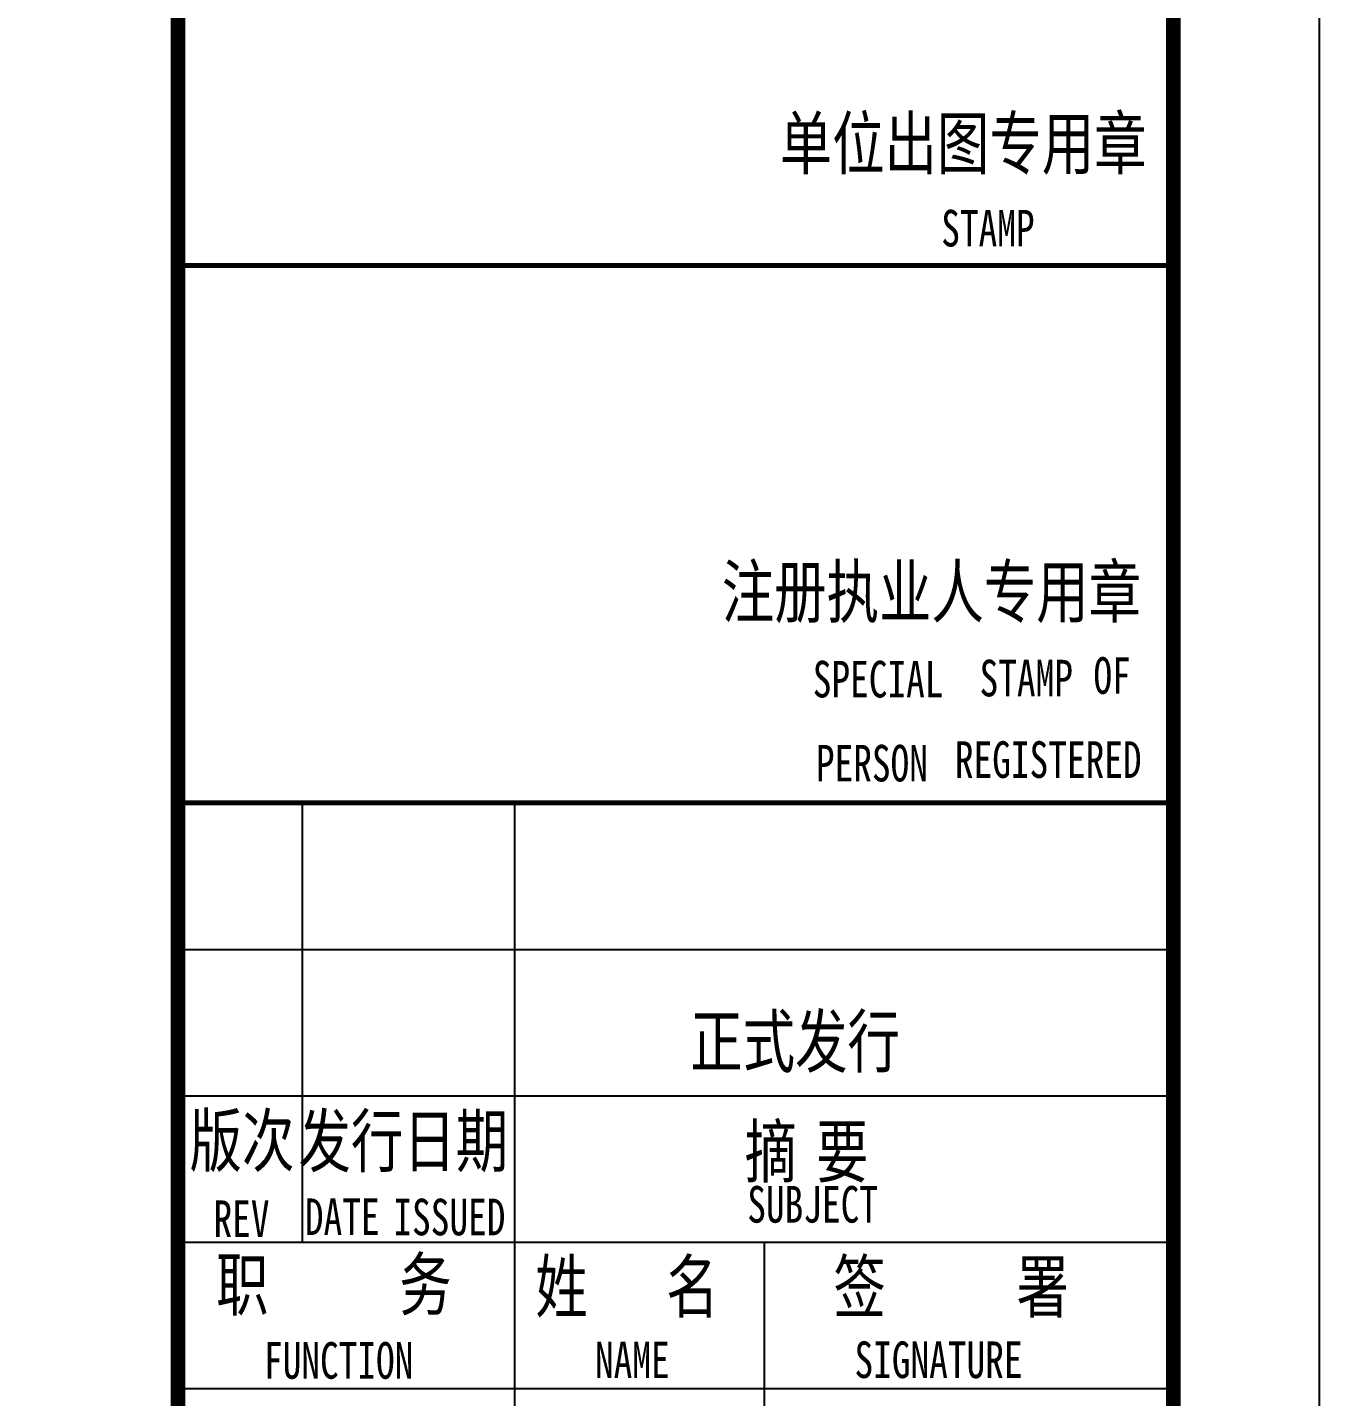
# Model space of a CAD drawing. Extents: x -37230 to 424755, y -141014 to 127947.
# Drawn here: x 38627 to 51870, y 26190 to 40221 of the extents above; entities that cross this region are included whole.
import ezdxf

# ---------------------------------------------------------------- set-up
doc = ezdxf.new("R2010")
doc.units = 0
doc.header["$LTSCALE"] = 1000
doc.header["$MEASUREMENT"] = 0
doc.layers.add('TK', color=7, linetype='Continuous')
doc.layers.add('TWT_TITLE', color=7, linetype='Continuous')
doc.styles.add('-宋体', font='', dxfattribs={"width": 0.75})
doc.styles.get('-宋体').set_extended_font_data('SimSun')

# ---------------------------------------------------------------- blocks, each defined once
blk = doc.blocks.new('我')
at = {"layer": 'TK'}
for p, q in [((-66601.08472982657, -67037.3376760518), (-66601.08472982657, -7037.337676051931)), ((-56436.71733420066, -27029.6219235887), (-65364.44926263325, -27029.6219235887)), ((-66601.08472982657, -32536.73409708685), (-56401.08472982657, -32536.73409708685)), ((-65325.41372172246, -37036.73409708685), (-65325.41372172246, -32536.73409708685)), ((-63151.08472982657, -32536.73409708685), (-63151.08472982657, -50536.7340970868)), ((-66601.08472982657, -34036.73409708685), (-56401.08472982657, -34036.73409708685)), ((-66601.08472982657, -35536.73409708685), (-56401.08472982657, -35536.73409708685)), ((-66601.08472982657, -37036.73409708685), (-56401.08472982657, -37036.73409708685)), ((-60594.43833267133, -37036.73409708685), (-60594.43833267133, -50580.89000893748)), ((-66601.08472982657, -38536.7340970868), (-56401.08472982657, -38536.7340970868))]:
    blk.add_line(p, q, dxfattribs=at)
at = {"layer": 'TK', "const_width": 150}
blk.add_lwpolyline([(-66601.08472982657, -7037.337676051931), (-56401.08472982657, -7037.337676051931), (-56401.08472982657, -67036.7340970868), (-66601.08472982657, -67036.7340970868)], close=True, dxfattribs=at)
at = {"layer": 'TK', "const_width": 51.01561101961463}
for points in [[(-66601.08472982657, -27029.6219235887), (-56436.71733420066, -27029.6219235887)], [(-66601.08472982657, -32536.73409708685), (-56401.08472982657, -32536.73409708685)]]:
    blk.add_lwpolyline(points, dxfattribs=at)
at = {"layer": 'TWT_TITLE'}
blk.add_lwpolyline([(-144001.0847298265, -68537.3376760518), (-54901.08472982657, -68537.3376760518), (-54901.08472982657, -5537.3376760518), (-144001.0847298265, -5537.3376760518)], close=True, dxfattribs=at)
at = {"layer": 'TWT_TITLE', "const_width": 150}
blk.add_lwpolyline([(-140251.0847298265, -67037.3376760518), (-56401.08472982657, -67037.3376760518), (-56401.08472982657, -7037.3376760518), (-140251.0847298265, -7037.3376760518)], close=True, dxfattribs=at)
at = {"layer": 'TK', "style": '-宋体', "width": 0.75}
for s, height, p in [('单位出图专用章', 525, (-60433.4228467746, -26038.85653497433)), ('STAMP', 375, (-58778.50007665451, -26833.62005743364)), ('注册执业人专用章', 525, (-61027.25409892414, -30633.45093827731)), ('SPECIAL', 375, (-60095.2169199677, -31455.02056651587)), ('STAMP', 375, (-58385.59588488939, -31444.16255110994)), ('OF', 375, (-57218.74821888926, -31417.99997150806)), ('PERSON', 375, (-60062.96988062924, -32316.32400822513)), ('REGISTERED', 375, (-58638.90182331766, -32279.48058306334)), ('正式发行', 525, (-61350.66822088536, -35242.33225473345)), ('版次', 525, (-66481.51270460294, -36258.54076177163)), ('发行日期', 525, (-65365.66631365093, -36262.21931609386)), ('摘', 525, (-60793.32003328859, -36370.33599186296)), ('要', 525, (-60061.10542095339, -36370.33599186296)), ('SUBJECT', 375, (-60766.3721427175, -36837.09614846973)), ('REV', 375, (-66236.50175590106, -36984.52256297019)), ('DATE', 375, (-65299.75917528445, -36964.27255576281)), ('ISSUED', 375, (-64392.9982316606, -36966.83007251183)), ('职     务', 525, (-66209.62249498235, -37731.80014653064)), ('姓   名', 525, (-62938.60534511579, -37754.76941053536)), ('签     署', 525, (-59884.15835389661, -37756.09561815733)), ('FUNCTION', 375, (-65718.98496639988, -38436.68512433175)), ('NAME', 375, (-62326.95143599322, -38430.92583256718)), ('SIGNATURE', 375, (-59667.61422507049, -38429.438593435))]:
    blk.add_text(s, height=height, dxfattribs=at).set_placement(p)

msp = doc.modelspace()

# ---------------------------------------------------------------- block references
msp.add_blockref('我', (106770.6435062373, 64809.92868649637))

doc.saveas('drawing.dxf')
